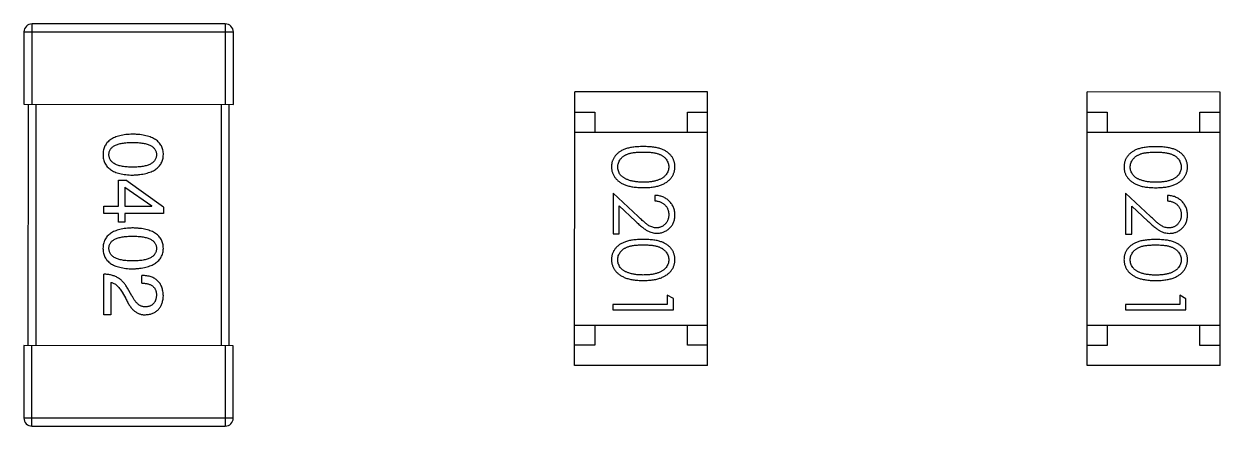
# Model space of a CAD drawing. Header units: millimetres. Extents: x 453.6 to 545.9, y 214.7 to 294.3.
# Drawn here: x 487.72 to 490.691, y 269.011 to 270.011 of the extents above; entities that cross this region are included whole.
import ezdxf

# ---------------------------------------------------------------- set-up
doc = ezdxf.new("R2010")
doc.units = ezdxf.units.MM
doc.header["$LTSCALE"] = 30.734
doc.layers.get('0').update_dxf_attribs({"linetype": 'CONTINUOUS'})

msp = doc.modelspace()

# ---------------------------------------------------------------- linework, layer by layer
at = {"linetype": 'Continuous'}
for p, q in [((487.74, 269.811), (487.74, 270.011)), ((488.22, 270.0109), (487.74, 270.011)), ((488.22, 270.0109), (488.22, 269.8109)), ((487.72, 269.991), (487.72, 269.811)), ((487.72, 269.991), (488.24, 269.9909)), ((488.24, 269.8109), (488.24, 269.9909)), ((489.0877, 269.1619), (489.0878, 269.8419)), ((489.4178, 269.8419), (489.0878, 269.8419)), ((489.4177, 269.1619), (489.4178, 269.8419)), ((490.3607, 269.1617), (490.3608, 269.8417)), ((490.6908, 269.8416), (490.3608, 269.8417)), ((490.6907, 269.1616), (490.6908, 269.8416)), ((487.72, 269.811), (488.24, 269.8109)), ((487.73, 269.811), (487.7299, 269.211)), ((487.7499, 269.211), (487.75, 269.811)), ((488.21, 269.8109), (488.2099, 269.2109)), ((488.2299, 269.2109), (488.23, 269.8109)), ((489.0878, 269.7919), (489.1378, 269.7919)), ((489.1378, 269.7919), (489.1378, 269.7419)), ((489.3678, 269.7419), (489.3678, 269.7919)), ((489.3678, 269.7919), (489.4178, 269.7919)), ((490.3608, 269.7917), (490.4108, 269.7917)), ((490.4108, 269.7917), (490.4108, 269.7417)), ((490.6408, 269.7417), (490.6408, 269.7917)), ((490.6408, 269.7917), (490.6908, 269.7916)), ((489.0878, 269.7419), (489.4178, 269.7419)), ((490.3608, 269.7417), (490.6908, 269.7416)), ((487.9548, 269.5579), (487.9548, 269.6226)), ((487.9548, 269.6226), (487.9728, 269.6226)), ((488.0662, 269.5554), (487.9728, 269.6226)), ((487.9703, 269.6054), (487.9703, 269.5579)), ((487.9703, 269.6054), (488.0375, 269.5587)), ((489.1831, 269.5905), (489.1831, 269.4886)), ((489.2452, 269.5323), (489.1831, 269.5905)), ((490.4561, 269.5903), (490.4561, 269.4883)), ((490.5182, 269.5321), (490.4561, 269.5903)), ((487.9187, 269.5398), (487.9187, 269.5579)), ((487.9187, 269.5579), (487.9548, 269.5579)), ((487.9703, 269.5579), (488.0375, 269.5578)), ((488.0375, 269.5578), (488.0375, 269.5587)), ((489.1985, 269.4886), (489.1985, 269.5584)), ((489.1985, 269.5584), (489.2385, 269.5208)), ((489.2869, 269.5847), (489.2869, 269.5712)), ((490.4715, 269.4883), (490.4715, 269.5581)), ((490.4715, 269.5581), (490.5115, 269.5206)), ((490.5599, 269.5845), (490.5599, 269.571)), ((487.9548, 269.5398), (487.9187, 269.5398)), ((487.9547, 269.5177), (487.9548, 269.5398)), ((487.9703, 269.5398), (487.9703, 269.5177)), ((488.0662, 269.5398), (487.9703, 269.5398)), ((488.0662, 269.5554), (488.0662, 269.5398)), ((487.9703, 269.5177), (487.9547, 269.5177)), ((489.1831, 269.4886), (489.1985, 269.4886)), ((490.4561, 269.4883), (490.4715, 269.4883)), ((487.9186, 269.2878), (487.9187, 269.3887)), ((488.0129, 269.3665), (488.0129, 269.3854)), ((487.9359, 269.3682), (487.9359, 269.2878)), ((487.9883, 269.3345), (487.9769, 269.3542)), ((487.9637, 269.3436), (487.9727, 269.328)), ((489.3177, 269.3366), (489.3177, 269.3135)), ((489.333, 269.3278), (489.3177, 269.3366)), ((489.333, 269.3001), (489.333, 269.3278)), ((490.5907, 269.3364), (490.5907, 269.3133)), ((490.606, 269.3276), (490.5907, 269.3364)), ((490.606, 269.2999), (490.606, 269.3276)), ((489.183, 269.3136), (489.183, 269.3001)), ((489.3177, 269.3135), (489.183, 269.3136)), ((489.183, 269.3001), (489.333, 269.3001)), ((490.456, 269.3133), (490.456, 269.2999)), ((490.5907, 269.3133), (490.456, 269.3133)), ((490.456, 269.2999), (490.606, 269.2999)), ((487.9359, 269.2878), (487.9186, 269.2878)), ((489.0877, 269.2619), (489.4177, 269.2619)), ((489.1377, 269.2619), (489.1377, 269.2119)), ((489.3677, 269.2119), (489.3677, 269.2619)), ((490.3607, 269.2617), (490.6907, 269.2616)), ((490.4107, 269.2617), (490.4107, 269.2117)), ((490.6407, 269.2117), (490.6407, 269.2617)), ((487.7199, 269.211), (487.7199, 269.031)), ((488.2399, 269.2109), (487.7199, 269.211)), ((487.7399, 269.011), (487.7399, 269.211)), ((488.2199, 269.2109), (488.2199, 269.0109)), ((488.2399, 269.0309), (488.2399, 269.2109)), ((489.1377, 269.2119), (489.0877, 269.2119)), ((489.4177, 269.2119), (489.3677, 269.2119)), ((490.4107, 269.2117), (490.3607, 269.2117)), ((490.6907, 269.2116), (490.6407, 269.2117)), ((489.4177, 269.1619), (489.0877, 269.1619)), ((490.6907, 269.1616), (490.3607, 269.1617)), ((488.2399, 269.0309), (487.7199, 269.031)), ((487.7399, 269.011), (488.2199, 269.0109))]:
    msp.add_line(p, q, dxfattribs=at)
for centre, start, end in [((487.74, 269.991), 89.99, 179.99), ((488.22, 269.9909), 359.99, 89.99), ((487.7399, 269.031), 179.99, 269.99), ((488.2199, 269.0309), 269.99, 359.99)]:
    msp.add_arc(centre, 0.02, start, end, dxfattribs=at)
for points, knots in [([(487.99, 269.7367), (487.9871, 269.7366), (487.9814, 269.7364), (487.9731, 269.7357), (487.9653, 269.7346), (487.9582, 269.733), (487.9516, 269.7312), (487.9455, 269.7289), (487.94, 269.7264), (487.9351, 269.7233), (487.9307, 269.72), (487.9269, 269.7162), (487.9237, 269.7121), (487.9211, 269.7076), (487.919, 269.7027), (487.9175, 269.6974), (487.9165, 269.6918), (487.9163, 269.6879), (487.9163, 269.6859)], [0, 0, 0, 0, 0.087693, 0.170223, 0.247496, 0.319826, 0.387768, 0.451403, 0.511459, 0.568358, 0.622671, 0.675251, 0.726739, 0.778422, 0.830759, 0.884394, 0.940865, 1, 1, 1, 1]), ([(488.0663, 269.6859), (488.0662, 269.6879), (488.066, 269.6918), (488.065, 269.6974), (488.0634, 269.7026), (488.0613, 269.7076), (488.0586, 269.7121), (488.0552, 269.7162), (488.0513, 269.72), (488.0468, 269.7233), (488.0417, 269.7263), (488.036, 269.7289), (488.0298, 269.7312), (488.0229, 269.733), (488.0155, 269.7346), (488.0076, 269.7357), (487.999, 269.7364), (487.9931, 269.7366), (487.99, 269.7367)], [0, 0, 0, 0, 0.057911, 0.113262, 0.165956, 0.217443, 0.268511, 0.319665, 0.372, 0.426129, 0.483365, 0.543779, 0.607756, 0.676562, 0.749704, 0.827713, 0.911177, 1, 1, 1, 1]), ([(487.931, 269.6859), (487.9311, 269.6871), (487.9312, 269.6895), (487.9318, 269.693), (487.933, 269.6963), (487.9347, 269.6992), (487.9367, 269.702), (487.9393, 269.7045), (487.9423, 269.7068), (487.9458, 269.7088), (487.9498, 269.7105), (487.9542, 269.7121), (487.959, 269.7133), (487.9643, 269.7144), (487.9701, 269.7152), (487.9763, 269.7158), (487.983, 269.7162), (487.9877, 269.7162), (487.99, 269.7162)], [0, 0, 0, 0, 0.049766, 0.097012, 0.143225, 0.188786, 0.235079, 0.282962, 0.333687, 0.387747, 0.445963, 0.508657, 0.576545, 0.649868, 0.72822, 0.812712, 0.903543, 1, 1, 1, 1]), ([(487.99, 269.7162), (487.9924, 269.7162), (487.997, 269.7162), (488.0037, 269.7158), (488.01, 269.7152), (488.0157, 269.7144), (488.021, 269.7133), (488.0259, 269.7121), (488.0303, 269.7105), (488.0342, 269.7087), (488.0377, 269.7067), (488.0408, 269.7045), (488.0433, 269.702), (488.0454, 269.6992), (488.0471, 269.6962), (488.0482, 269.693), (488.0489, 269.6895), (488.049, 269.6871), (488.049, 269.6859)], [0, 0, 0, 0, 0.096452, 0.187278, 0.271765, 0.350519, 0.423437, 0.491321, 0.554011, 0.612224, 0.666281, 0.717003, 0.764884, 0.811423, 0.856783, 0.902993, 0.950236, 1, 1, 1, 1]), ([(487.9163, 269.6859), (487.9163, 269.6839), (487.9165, 269.68), (487.9175, 269.6744), (487.919, 269.6692), (487.9211, 269.6643), (487.9237, 269.6598), (487.9269, 269.6556), (487.9307, 269.6519), (487.9351, 269.6485), (487.94, 269.6455), (487.9455, 269.6429), (487.9516, 269.6406), (487.9582, 269.6388), (487.9653, 269.6373), (487.9731, 269.6362), (487.9814, 269.6354), (487.9871, 269.6352), (487.99, 269.6351)], [0, 0, 0, 0, 0.059134, 0.115603, 0.169236, 0.221572, 0.273254, 0.32474, 0.377319, 0.431815, 0.488555, 0.548609, 0.612242, 0.680182, 0.75251, 0.829782, 0.91231, 1, 1, 1, 1]), ([(487.99, 269.6548), (487.9877, 269.6548), (487.9831, 269.6548), (487.9765, 269.6552), (487.9703, 269.6558), (487.9646, 269.6566), (487.9594, 269.6577), (487.9545, 269.659), (487.9502, 269.6606), (487.9462, 269.6624), (487.9427, 269.6645), (487.9397, 269.6669), (487.9371, 269.6694), (487.935, 269.6722), (487.9333, 269.6753), (487.932, 269.6786), (487.9312, 269.6822), (487.9311, 269.6847), (487.931, 269.6859)], [0, 0, 0, 0, 0.094834, 0.184067, 0.267029, 0.344713, 0.417334, 0.484367, 0.546941, 0.604717, 0.65953, 0.710539, 0.759381, 0.806382, 0.853027, 0.900623, 0.949121, 1, 1, 1, 1]), ([(487.99, 269.6351), (487.993, 269.6352), (487.9989, 269.6355), (488.0074, 269.6363), (488.0153, 269.6375), (488.0226, 269.6391), (488.0294, 269.641), (488.0356, 269.6432), (488.0413, 269.6459), (488.0463, 269.6489), (488.0509, 269.6523), (488.0548, 269.656), (488.0582, 269.6601), (488.061, 269.6645), (488.0632, 269.6694), (488.0648, 269.6746), (488.0659, 269.6801), (488.0661, 269.6839), (488.0663, 269.6859)], [0, 0, 0, 0, 0.088475, 0.171606, 0.249595, 0.322626, 0.391327, 0.455765, 0.516374, 0.573675, 0.628522, 0.681161, 0.732559, 0.783563, 0.83504, 0.887639, 0.942585, 1, 1, 1, 1]), ([(488.049, 269.6859), (488.049, 269.6846), (488.0489, 269.6822), (488.0482, 269.6786), (488.0471, 269.6753), (488.0454, 269.6722), (488.0433, 269.6694), (488.0408, 269.6668), (488.0377, 269.6645), (488.0342, 269.6624), (488.0303, 269.6606), (488.0259, 269.659), (488.021, 269.6577), (488.0157, 269.6566), (488.01, 269.6558), (488.0037, 269.6552), (487.997, 269.6548), (487.9924, 269.6548), (487.99, 269.6548)], [0, 0, 0, 0, 0.050604, 0.098688, 0.145699, 0.191791, 0.238625, 0.286717, 0.337546, 0.391814, 0.449755, 0.512106, 0.579685, 0.652048, 0.730262, 0.814146, 0.904281, 1, 1, 1, 1]), ([(489.258, 269.7059), (489.2557, 269.7058), (489.251, 269.7058), (489.2443, 269.7055), (489.2379, 269.705), (489.232, 269.7043), (489.2264, 269.7034), (489.2213, 269.7023), (489.2166, 269.701), (489.2122, 269.6995), (489.2082, 269.6978), (489.2045, 269.696), (489.201, 269.6939), (489.1978, 269.6918), (489.1948, 269.6895), (489.1921, 269.687), (489.1897, 269.6843), (489.1875, 269.6815), (489.1856, 269.6786), (489.1839, 269.6756), (489.1824, 269.6725), (489.1813, 269.6693), (489.1804, 269.666), (489.1797, 269.6627), (489.1793, 269.6592), (489.1793, 269.6569), (489.1792, 269.6557)], [0, 0, 0, 0, 0.068113, 0.132564, 0.193427, 0.250218, 0.303569, 0.353576, 0.400235, 0.443586, 0.484619, 0.524292, 0.56238, 0.599049, 0.63494, 0.669782, 0.704009, 0.737842, 0.771098, 0.803896, 0.836415, 0.868639, 0.900715, 0.933378, 0.966213, 1, 1, 1, 1]), ([(489.1946, 269.6553), (489.1947, 269.6569), (489.1949, 269.6602), (489.1962, 269.6651), (489.1983, 269.6698), (489.2006, 269.6736), (489.2029, 269.6764), (489.2049, 269.6785), (489.207, 269.6804), (489.2093, 269.6822), (489.2118, 269.6838), (489.2146, 269.6853), (489.2174, 269.6866), (489.2206, 269.6879), (489.224, 269.689), (489.2277, 269.6899), (489.2319, 269.6906), (489.2364, 269.6913), (489.2413, 269.6918), (489.2466, 269.6921), (489.2522, 269.6924), (489.2561, 269.6924), (489.2581, 269.6924)], [0, 0, 0, 0, 0.060034, 0.120278, 0.182348, 0.247919, 0.281641, 0.315701, 0.350322, 0.385703, 0.421819, 0.459196, 0.497866, 0.538301, 0.58121, 0.628183, 0.679403, 0.734699, 0.794074, 0.858416, 0.927049, 1, 1, 1, 1]), ([(489.3369, 269.6557), (489.3369, 269.6569), (489.3369, 269.6592), (489.3365, 269.6627), (489.3358, 269.666), (489.3349, 269.6693), (489.3337, 269.6725), (489.3323, 269.6757), (489.3305, 269.6787), (489.3286, 269.6816), (489.3264, 269.6844), (489.3239, 269.6871), (489.3212, 269.6896), (489.3183, 269.6919), (489.315, 269.6941), (489.3116, 269.6961), (489.3079, 269.6979), (489.3039, 269.6996), (489.2996, 269.7011), (489.2949, 269.7023), (489.2898, 269.7035), (489.2843, 269.7043), (489.2783, 269.705), (489.2719, 269.7055), (489.2651, 269.7058), (489.2604, 269.7058), (489.258, 269.7059)], [0, 0, 0, 0, 0.033742, 0.066533, 0.099153, 0.13154, 0.164087, 0.196563, 0.229707, 0.263315, 0.297504, 0.331686, 0.366482, 0.4021, 0.438958, 0.476748, 0.515985, 0.556589, 0.599519, 0.645765, 0.695487, 0.748721, 0.805687, 0.866754, 0.931405, 1, 1, 1, 1]), ([(489.2581, 269.6924), (489.2601, 269.6924), (489.264, 269.6924), (489.2697, 269.6921), (489.275, 269.6918), (489.2799, 269.6913), (489.2844, 269.6907), (489.2885, 269.6898), (489.2923, 269.6889), (489.2957, 269.6878), (489.2988, 269.6866), (489.3017, 269.6852), (489.3044, 269.6837), (489.3069, 269.6821), (489.3093, 269.6803), (489.3114, 269.6785), (489.3133, 269.6764), (489.3156, 269.6736), (489.3179, 269.6698), (489.3201, 269.6651), (489.3213, 269.6602), (489.3215, 269.6569), (489.3216, 269.6552)], [0, 0, 0, 0, 0.073302, 0.142286, 0.206253, 0.266017, 0.321612, 0.372532, 0.419497, 0.462398, 0.502825, 0.541489, 0.579034, 0.615143, 0.650298, 0.684912, 0.718701, 0.752189, 0.817245, 0.879117, 0.939613, 1, 1, 1, 1]), ([(490.531, 269.7056), (490.5287, 269.7056), (490.524, 269.7056), (490.5173, 269.7053), (490.5109, 269.7048), (490.505, 269.7041), (490.4994, 269.7032), (490.4943, 269.7021), (490.4896, 269.7008), (490.4852, 269.6993), (490.4812, 269.6976), (490.4775, 269.6957), (490.474, 269.6937), (490.4708, 269.6915), (490.4679, 269.6892), (490.4651, 269.6868), (490.4627, 269.6841), (490.4605, 269.6813), (490.4586, 269.6784), (490.4569, 269.6754), (490.4554, 269.6723), (490.4543, 269.6691), (490.4534, 269.6658), (490.4527, 269.6625), (490.4523, 269.659), (490.4523, 269.6567), (490.4523, 269.6555)], [0, 0, 0, 0, 0.068113, 0.132564, 0.193427, 0.250218, 0.303569, 0.353576, 0.400235, 0.443586, 0.484619, 0.524292, 0.56238, 0.599049, 0.63494, 0.669782, 0.704009, 0.737842, 0.771098, 0.803896, 0.836415, 0.868639, 0.900715, 0.933378, 0.966213, 1, 1, 1, 1]), ([(490.4676, 269.655), (490.4677, 269.6567), (490.4679, 269.66), (490.4692, 269.6649), (490.4713, 269.6696), (490.4736, 269.6734), (490.4759, 269.6762), (490.4779, 269.6783), (490.48, 269.6802), (490.4823, 269.6819), (490.4848, 269.6836), (490.4876, 269.685), (490.4905, 269.6864), (490.4936, 269.6876), (490.497, 269.6887), (490.5007, 269.6897), (490.5049, 269.6904), (490.5094, 269.6911), (490.5143, 269.6915), (490.5196, 269.6919), (490.5252, 269.6922), (490.5291, 269.6922), (490.5311, 269.6922)], [0, 0, 0, 0, 0.060034, 0.120278, 0.182348, 0.247919, 0.281641, 0.315701, 0.350322, 0.385703, 0.421819, 0.459196, 0.497866, 0.538301, 0.58121, 0.628183, 0.679403, 0.734699, 0.794074, 0.858416, 0.927049, 1, 1, 1, 1]), ([(490.6099, 269.6555), (490.6099, 269.6567), (490.6099, 269.659), (490.6095, 269.6624), (490.6088, 269.6658), (490.6079, 269.6691), (490.6067, 269.6723), (490.6053, 269.6754), (490.6035, 269.6785), (490.6016, 269.6814), (490.5994, 269.6842), (490.5969, 269.6869), (490.5942, 269.6894), (490.5913, 269.6917), (490.588, 269.6938), (490.5846, 269.6959), (490.5809, 269.6977), (490.5769, 269.6994), (490.5726, 269.7008), (490.5679, 269.7021), (490.5628, 269.7032), (490.5573, 269.7041), (490.5513, 269.7048), (490.5449, 269.7053), (490.5381, 269.7056), (490.5335, 269.7056), (490.531, 269.7056)], [0, 0, 0, 0, 0.033742, 0.066533, 0.099153, 0.13154, 0.164087, 0.196563, 0.229707, 0.263315, 0.297504, 0.331686, 0.366482, 0.4021, 0.438958, 0.476748, 0.515985, 0.556589, 0.599519, 0.645765, 0.695487, 0.748721, 0.805687, 0.866754, 0.931405, 1, 1, 1, 1]), ([(490.5311, 269.6922), (490.5331, 269.6922), (490.537, 269.6922), (490.5427, 269.6919), (490.548, 269.6916), (490.5529, 269.691), (490.5574, 269.6904), (490.5615, 269.6896), (490.5653, 269.6887), (490.5687, 269.6876), (490.5718, 269.6864), (490.5747, 269.685), (490.5774, 269.6835), (490.5799, 269.6819), (490.5823, 269.6801), (490.5844, 269.6782), (490.5863, 269.6762), (490.5886, 269.6733), (490.5909, 269.6696), (490.5931, 269.6649), (490.5943, 269.66), (490.5945, 269.6567), (490.5946, 269.655)], [0, 0, 0, 0, 0.073302, 0.142286, 0.206253, 0.266017, 0.321612, 0.372532, 0.419497, 0.462398, 0.502825, 0.541489, 0.579034, 0.615143, 0.650298, 0.684912, 0.718701, 0.752189, 0.817245, 0.879117, 0.939613, 1, 1, 1, 1]), ([(489.1792, 269.6557), (489.1793, 269.6545), (489.1793, 269.6522), (489.1798, 269.6486), (489.1804, 269.6452), (489.1813, 269.6419), (489.1826, 269.6386), (489.184, 269.6354), (489.1857, 269.6323), (489.1877, 269.6293), (489.19, 269.6264), (489.1925, 269.6237), (489.1953, 269.6211), (489.1983, 269.6187), (489.2016, 269.6164), (489.2052, 269.6143), (489.209, 269.6124), (489.2131, 269.6106), (489.2174, 269.609), (489.2222, 269.6077), (489.2273, 269.6065), (489.2327, 269.6056), (489.2386, 269.6049), (489.2447, 269.6043), (489.2513, 269.604), (489.2557, 269.604), (489.258, 269.6039)], [0, 0, 0, 0, 0.033824, 0.067298, 0.10028, 0.133019, 0.165736, 0.198792, 0.232372, 0.266409, 0.301016, 0.336196, 0.371972, 0.408574, 0.446394, 0.485225, 0.525372, 0.567224, 0.611081, 0.65775, 0.70702, 0.759235, 0.814484, 0.873227, 0.934937, 1, 1, 1, 1]), ([(489.2204, 269.6231), (489.2193, 269.6235), (489.2173, 269.6242), (489.2144, 269.6256), (489.2116, 269.627), (489.2091, 269.6286), (489.2068, 269.6304), (489.2047, 269.6322), (489.2027, 269.6342), (489.2005, 269.637), (489.1981, 269.6407), (489.1962, 269.6454), (489.1948, 269.6503), (489.1947, 269.6536), (489.1946, 269.6553)], [0, 0, 0, 0, 0.075949, 0.148549, 0.218996, 0.286119, 0.351826, 0.416074, 0.478265, 0.540325, 0.660405, 0.774606, 0.887187, 1, 1, 1, 1]), ([(489.258, 269.6039), (489.2603, 269.604), (489.2648, 269.604), (489.2714, 269.6043), (489.2776, 269.6048), (489.2834, 269.6056), (489.2889, 269.6065), (489.294, 269.6077), (489.2988, 269.6091), (489.3032, 269.6107), (489.3073, 269.6125), (489.3111, 269.6144), (489.3147, 269.6166), (489.318, 269.6188), (489.321, 269.6212), (489.3238, 269.6238), (489.3263, 269.6265), (489.3285, 269.6294), (489.3305, 269.6323), (489.3322, 269.6354), (489.3337, 269.6386), (489.3349, 269.6419), (489.3358, 269.6452), (489.3365, 269.6486), (489.3369, 269.6521), (489.3369, 269.6545), (489.3369, 269.6557)], [0, 0, 0, 0, 0.065278, 0.127205, 0.186168, 0.241675, 0.294115, 0.343609, 0.390387, 0.434463, 0.476646, 0.517002, 0.555936, 0.593716, 0.630057, 0.665601, 0.700745, 0.734917, 0.768681, 0.802087, 0.834849, 0.867433, 0.900138, 0.932806, 0.966212, 1, 1, 1, 1]), ([(489.3216, 269.6552), (489.3215, 269.6536), (489.3213, 269.6503), (489.3201, 269.6455), (489.3179, 269.6408), (489.3156, 269.6371), (489.3133, 269.6342), (489.3113, 269.6322), (489.3091, 269.6302), (489.3066, 269.6284), (489.3039, 269.6267), (489.3009, 269.6252), (489.2977, 269.6237), (489.2943, 269.6224), (489.2906, 269.6212), (489.2867, 269.6201), (489.2826, 269.6193), (489.2782, 269.6186), (489.2735, 269.6181), (489.2686, 269.6176), (489.2634, 269.6175), (489.2599, 269.6174), (489.2581, 269.6174)], [0, 0, 0, 0, 0.059689, 0.119507, 0.181075, 0.246162, 0.279894, 0.314468, 0.350403, 0.387474, 0.426147, 0.466624, 0.508745, 0.553328, 0.600058, 0.649177, 0.700552, 0.754894, 0.811825, 0.871514, 0.934319, 1, 1, 1, 1]), ([(490.4523, 269.6555), (490.4523, 269.6543), (490.4523, 269.6519), (490.4528, 269.6484), (490.4534, 269.645), (490.4543, 269.6416), (490.4556, 269.6384), (490.457, 269.6352), (490.4587, 269.6321), (490.4607, 269.6291), (490.463, 269.6262), (490.4655, 269.6234), (490.4683, 269.6208), (490.4713, 269.6184), (490.4746, 269.6162), (490.4782, 269.6141), (490.482, 269.6122), (490.4861, 269.6104), (490.4904, 269.6088), (490.4952, 269.6075), (490.5003, 269.6063), (490.5057, 269.6053), (490.5116, 269.6046), (490.5177, 269.6041), (490.5243, 269.6038), (490.5287, 269.6037), (490.531, 269.6037)], [0, 0, 0, 0, 0.033824, 0.067298, 0.10028, 0.133019, 0.165736, 0.198792, 0.232372, 0.266409, 0.301016, 0.336196, 0.371972, 0.408574, 0.446394, 0.485225, 0.525372, 0.567224, 0.611081, 0.65775, 0.70702, 0.759235, 0.814484, 0.873227, 0.934937, 1, 1, 1, 1]), ([(490.4934, 269.6229), (490.4923, 269.6232), (490.4903, 269.624), (490.4874, 269.6253), (490.4846, 269.6268), (490.4821, 269.6284), (490.4798, 269.6302), (490.4777, 269.632), (490.4757, 269.634), (490.4735, 269.6368), (490.4712, 269.6405), (490.4692, 269.6452), (490.4678, 269.6501), (490.4677, 269.6534), (490.4676, 269.655)], [0, 0, 0, 0, 0.075949, 0.148549, 0.218996, 0.286119, 0.351826, 0.416074, 0.478265, 0.540325, 0.660405, 0.774606, 0.887187, 1, 1, 1, 1]), ([(490.531, 269.6037), (490.5333, 269.6037), (490.5378, 269.6038), (490.5444, 269.6041), (490.5506, 269.6046), (490.5564, 269.6054), (490.5619, 269.6063), (490.567, 269.6075), (490.5718, 269.6089), (490.5762, 269.6105), (490.5803, 269.6123), (490.5841, 269.6142), (490.5877, 269.6163), (490.591, 269.6186), (490.594, 269.621), (490.5968, 269.6235), (490.5993, 269.6263), (490.6015, 269.6291), (490.6035, 269.6321), (490.6052, 269.6352), (490.6067, 269.6384), (490.6079, 269.6416), (490.6088, 269.645), (490.6095, 269.6484), (490.6099, 269.6519), (490.6099, 269.6543), (490.6099, 269.6555)], [0, 0, 0, 0, 0.065278, 0.127205, 0.186168, 0.241675, 0.294115, 0.343609, 0.390387, 0.434463, 0.476646, 0.517002, 0.555936, 0.593716, 0.630057, 0.665601, 0.700745, 0.734917, 0.768681, 0.802087, 0.834849, 0.867433, 0.900138, 0.932806, 0.966212, 1, 1, 1, 1]), ([(490.5946, 269.655), (490.5945, 269.6534), (490.5943, 269.6501), (490.5931, 269.6452), (490.5909, 269.6406), (490.5886, 269.6368), (490.5863, 269.634), (490.5843, 269.6319), (490.5821, 269.63), (490.5796, 269.6282), (490.5769, 269.6265), (490.5739, 269.6249), (490.5707, 269.6235), (490.5673, 269.6222), (490.5636, 269.621), (490.5597, 269.6199), (490.5556, 269.6191), (490.5512, 269.6184), (490.5465, 269.6179), (490.5416, 269.6174), (490.5364, 269.6172), (490.5329, 269.6172), (490.5311, 269.6172)], [0, 0, 0, 0, 0.059689, 0.119507, 0.181075, 0.246162, 0.279894, 0.314468, 0.350403, 0.387474, 0.426147, 0.466624, 0.508745, 0.553328, 0.600058, 0.649177, 0.700552, 0.754894, 0.811825, 0.871514, 0.934319, 1, 1, 1, 1]), ([(489.2581, 269.6174), (489.2563, 269.6174), (489.2527, 269.6174), (489.2475, 269.6177), (489.2425, 269.6182), (489.2377, 269.6188), (489.2331, 269.6196), (489.2287, 269.6205), (489.2244, 269.6217), (489.2217, 269.6226), (489.2204, 269.6231)], [0, 0, 0, 0, 0.141157, 0.277773, 0.409244, 0.535676, 0.657497, 0.775458, 0.889412, 1, 1, 1, 1]), ([(490.5311, 269.6172), (490.5293, 269.6172), (490.5257, 269.6172), (490.5205, 269.6175), (490.5155, 269.618), (490.5107, 269.6185), (490.5061, 269.6194), (490.5017, 269.6203), (490.4974, 269.6215), (490.4947, 269.6224), (490.4934, 269.6229)], [0, 0, 0, 0, 0.141157, 0.277773, 0.409244, 0.535676, 0.657497, 0.775458, 0.889412, 1, 1, 1, 1]), ([(489.3369, 269.5358), (489.3369, 269.5374), (489.3368, 269.5407), (489.3361, 269.5456), (489.335, 269.5502), (489.3335, 269.5546), (489.3315, 269.5588), (489.3291, 269.5629), (489.3262, 269.5667), (489.3229, 269.5702), (489.3193, 269.5735), (489.3154, 269.5764), (489.3112, 269.5788), (489.3068, 269.5808), (489.3022, 269.5825), (489.2973, 269.5836), (489.2922, 269.5844), (489.2887, 269.5846), (489.2869, 269.5847)], [0, 0, 0, 0, 0.06445, 0.126725, 0.187421, 0.247417, 0.306749, 0.366595, 0.427749, 0.490235, 0.553031, 0.614805, 0.676505, 0.738096, 0.801021, 0.864897, 0.931209, 1, 1, 1, 1]), ([(489.2869, 269.5712), (489.2883, 269.5711), (489.2909, 269.5709), (489.2946, 269.5701), (489.2982, 269.5692), (489.3015, 269.5679), (489.3046, 269.5664), (489.3075, 269.5647), (489.3101, 269.5627), (489.3125, 269.5604), (489.3146, 269.558), (489.3165, 269.5553), (489.318, 269.5526), (489.3193, 269.5496), (489.3203, 269.5466), (489.321, 269.5433), (489.3214, 269.5399), (489.3215, 269.5376), (489.3215, 269.5365)], [0, 0, 0, 0, 0.073648, 0.143686, 0.210962, 0.275557, 0.338064, 0.399311, 0.4594, 0.51934, 0.579024, 0.637809, 0.695959, 0.754122, 0.813113, 0.873453, 0.935561, 1, 1, 1, 1]), ([(490.6099, 269.5355), (490.6099, 269.5372), (490.6098, 269.5405), (490.6091, 269.5453), (490.608, 269.55), (490.6065, 269.5544), (490.6045, 269.5586), (490.6021, 269.5626), (490.5992, 269.5665), (490.5959, 269.57), (490.5923, 269.5733), (490.5884, 269.5762), (490.5842, 269.5786), (490.5798, 269.5806), (490.5752, 269.5823), (490.5703, 269.5834), (490.5652, 269.5842), (490.5617, 269.5844), (490.5599, 269.5845)], [0, 0, 0, 0, 0.06445, 0.126725, 0.187421, 0.247417, 0.306749, 0.366595, 0.427749, 0.490235, 0.553031, 0.614805, 0.676505, 0.738096, 0.801021, 0.864897, 0.931209, 1, 1, 1, 1]), ([(490.5599, 269.571), (490.5613, 269.5709), (490.5639, 269.5706), (490.5676, 269.5699), (490.5712, 269.5689), (490.5745, 269.5677), (490.5776, 269.5662), (490.5805, 269.5645), (490.5831, 269.5625), (490.5855, 269.5602), (490.5876, 269.5577), (490.5895, 269.5551), (490.591, 269.5523), (490.5923, 269.5494), (490.5933, 269.5463), (490.594, 269.5431), (490.5944, 269.5397), (490.5945, 269.5374), (490.5945, 269.5362)], [0, 0, 0, 0, 0.073648, 0.143686, 0.210962, 0.275557, 0.338064, 0.399311, 0.4594, 0.51934, 0.579024, 0.637809, 0.695959, 0.754122, 0.813113, 0.873453, 0.935561, 1, 1, 1, 1]), ([(489.2911, 269.5039), (489.2895, 269.504), (489.2863, 269.5041), (489.2815, 269.5052), (489.2768, 269.5069), (489.273, 269.5088), (489.2699, 269.5109), (489.2672, 269.5128), (489.2643, 269.5151), (489.261, 269.5178), (489.2575, 269.5209), (489.2536, 269.5243), (489.2495, 269.5282), (489.2466, 269.5309), (489.2452, 269.5323)], [0, 0, 0, 0, 0.088014, 0.174976, 0.2638, 0.355443, 0.406413, 0.465519, 0.533076, 0.609353, 0.693899, 0.787171, 0.889197, 1, 1, 1, 1]), ([(489.3215, 269.5365), (489.3215, 269.5353), (489.3214, 269.5331), (489.321, 269.5299), (489.3203, 269.5268), (489.3193, 269.5238), (489.3181, 269.521), (489.3165, 269.5183), (489.3147, 269.5157), (489.3126, 269.5133), (489.3103, 269.5111), (489.3079, 269.5092), (489.3054, 269.5076), (489.3027, 269.5062), (489.3, 269.5052), (489.2971, 269.5045), (489.2942, 269.504), (489.2921, 269.504), (489.2911, 269.5039)], [0, 0, 0, 0, 0.068027, 0.133505, 0.19695, 0.26027, 0.322741, 0.384982, 0.448465, 0.513424, 0.578224, 0.640011, 0.700094, 0.760067, 0.819012, 0.877878, 0.938035, 1, 1, 1, 1]), ([(489.2923, 269.4905), (489.2938, 269.4905), (489.2967, 269.4906), (489.301, 269.4912), (489.3052, 269.4922), (489.3092, 269.4935), (489.313, 269.4953), (489.3167, 269.4975), (489.3203, 269.5), (489.3237, 269.503), (489.3268, 269.5061), (489.3295, 269.5097), (489.3318, 269.5134), (489.3337, 269.5174), (489.3351, 269.5217), (489.3362, 269.5262), (489.3368, 269.5309), (489.3369, 269.5341), (489.3369, 269.5358)], [0, 0, 0, 0, 0.06271, 0.123347, 0.183401, 0.242828, 0.302097, 0.36242, 0.423725, 0.487032, 0.550491, 0.612709, 0.674265, 0.73617, 0.799211, 0.863483, 0.930525, 1, 1, 1, 1]), ([(490.5641, 269.5037), (490.5625, 269.5038), (490.5593, 269.5039), (490.5545, 269.5049), (490.5498, 269.5066), (490.546, 269.5086), (490.5429, 269.5107), (490.5402, 269.5125), (490.5373, 269.5149), (490.534, 269.5175), (490.5305, 269.5206), (490.5266, 269.5241), (490.5225, 269.5279), (490.5196, 269.5307), (490.5182, 269.5321)], [0, 0, 0, 0, 0.088014, 0.174976, 0.2638, 0.355443, 0.406413, 0.465519, 0.533076, 0.609353, 0.693899, 0.787171, 0.889197, 1, 1, 1, 1]), ([(490.5945, 269.5362), (490.5945, 269.5351), (490.5944, 269.5329), (490.594, 269.5297), (490.5933, 269.5266), (490.5923, 269.5236), (490.5911, 269.5208), (490.5895, 269.5181), (490.5877, 269.5155), (490.5856, 269.5131), (490.5833, 269.5109), (490.5809, 269.509), (490.5784, 269.5074), (490.5757, 269.506), (490.573, 269.505), (490.5701, 269.5043), (490.5672, 269.5038), (490.5651, 269.5037), (490.5641, 269.5037)], [0, 0, 0, 0, 0.068027, 0.133505, 0.19695, 0.26027, 0.322741, 0.384982, 0.448465, 0.513424, 0.578224, 0.640011, 0.700094, 0.760067, 0.819012, 0.877878, 0.938035, 1, 1, 1, 1]), ([(490.5653, 269.4902), (490.5668, 269.4903), (490.5697, 269.4904), (490.574, 269.4909), (490.5782, 269.492), (490.5822, 269.4933), (490.5861, 269.4951), (490.5897, 269.4973), (490.5933, 269.4998), (490.5967, 269.5027), (490.5998, 269.5059), (490.6025, 269.5095), (490.6048, 269.5132), (490.6067, 269.5172), (490.6081, 269.5215), (490.6092, 269.526), (490.6098, 269.5307), (490.6099, 269.5339), (490.6099, 269.5355)], [0, 0, 0, 0, 0.06271, 0.123347, 0.183401, 0.242828, 0.302097, 0.36242, 0.423725, 0.487032, 0.550491, 0.612709, 0.674265, 0.73617, 0.799211, 0.863483, 0.930525, 1, 1, 1, 1]), ([(487.99, 269.5036), (487.987, 269.5035), (487.9813, 269.5033), (487.973, 269.5025), (487.9653, 269.5014), (487.9582, 269.4999), (487.9515, 269.498), (487.9455, 269.4958), (487.94, 269.4932), (487.9351, 269.4902), (487.9307, 269.4868), (487.9269, 269.4831), (487.9237, 269.4789), (487.921, 269.4744), (487.919, 269.4695), (487.9174, 269.4643), (487.9165, 269.4586), (487.9163, 269.4548), (487.9162, 269.4528)], [0, 0, 0, 0, 0.087693, 0.170223, 0.247496, 0.319826, 0.387768, 0.451403, 0.511459, 0.568358, 0.622671, 0.675251, 0.726739, 0.778422, 0.830759, 0.884394, 0.940865, 1, 1, 1, 1]), ([(488.0662, 269.4527), (488.0661, 269.4547), (488.066, 269.4586), (488.065, 269.4642), (488.0634, 269.4695), (488.0613, 269.4744), (488.0585, 269.4789), (488.0552, 269.4831), (488.0513, 269.4868), (488.0467, 269.4902), (488.0416, 269.4932), (488.036, 269.4958), (488.0297, 269.498), (488.0229, 269.4999), (488.0155, 269.5014), (488.0075, 269.5025), (487.999, 269.5033), (487.993, 269.5035), (487.99, 269.5036)], [0, 0, 0, 0, 0.057911, 0.113262, 0.165956, 0.217443, 0.268511, 0.319665, 0.372, 0.426129, 0.483365, 0.543779, 0.607756, 0.676562, 0.749704, 0.827713, 0.911177, 1, 1, 1, 1]), ([(489.2385, 269.5208), (489.24, 269.5194), (489.243, 269.5166), (489.2474, 269.5127), (489.2515, 269.5091), (489.2554, 269.5059), (489.259, 269.5031), (489.2624, 269.5006), (489.2655, 269.4985), (489.2694, 269.4962), (489.2741, 269.4938), (489.28, 269.4919), (489.2861, 269.4907), (489.2902, 269.4905), (489.2923, 269.4905)], [0, 0, 0, 0, 0.09953, 0.192079, 0.277712, 0.357454, 0.429648, 0.495771, 0.555538, 0.608657, 0.707578, 0.804328, 0.901298, 1, 1, 1, 1]), ([(490.5115, 269.5206), (490.5131, 269.5192), (490.516, 269.5164), (490.5204, 269.5124), (490.5245, 269.5089), (490.5284, 269.5057), (490.532, 269.5028), (490.5354, 269.5004), (490.5385, 269.4983), (490.5424, 269.4959), (490.5471, 269.4936), (490.553, 269.4917), (490.5591, 269.4905), (490.5632, 269.4903), (490.5653, 269.4902)], [0, 0, 0, 0, 0.09953, 0.192079, 0.277712, 0.357454, 0.429648, 0.495771, 0.555538, 0.608657, 0.707578, 0.804328, 0.901298, 1, 1, 1, 1]), ([(487.931, 269.4528), (487.931, 269.454), (487.9311, 269.4564), (487.9318, 269.4599), (487.9329, 269.4631), (487.9346, 269.4661), (487.9367, 269.4689), (487.9393, 269.4714), (487.9423, 269.4736), (487.9458, 269.4756), (487.9497, 269.4774), (487.9541, 269.4789), (487.959, 269.4802), (487.9643, 269.4813), (487.9701, 269.4821), (487.9763, 269.4826), (487.983, 269.483), (487.9876, 269.4831), (487.99, 269.4831)], [0, 0, 0, 0, 0.049766, 0.097012, 0.143225, 0.188786, 0.235079, 0.282962, 0.333687, 0.387747, 0.445963, 0.508657, 0.576545, 0.649868, 0.72822, 0.812712, 0.903543, 1, 1, 1, 1]), ([(487.99, 269.4831), (487.9924, 269.4831), (487.997, 269.483), (488.0037, 269.4826), (488.0099, 269.4821), (488.0157, 269.4813), (488.021, 269.4802), (488.0259, 269.4789), (488.0303, 269.4774), (488.0342, 269.4756), (488.0377, 269.4736), (488.0407, 269.4713), (488.0433, 269.4688), (488.0454, 269.4661), (488.047, 269.4631), (488.0482, 269.4598), (488.0489, 269.4564), (488.049, 269.454), (488.049, 269.4527)], [0, 0, 0, 0, 0.096452, 0.187278, 0.271765, 0.350519, 0.423437, 0.491321, 0.554011, 0.612224, 0.666281, 0.717003, 0.764884, 0.811423, 0.856783, 0.902993, 0.950236, 1, 1, 1, 1]), ([(489.258, 269.4751), (489.2556, 269.4751), (489.251, 269.475), (489.2442, 269.4747), (489.2379, 269.4742), (489.2319, 269.4735), (489.2264, 269.4726), (489.2212, 269.4716), (489.2165, 269.4702), (489.2122, 269.4687), (489.2082, 269.467), (489.2045, 269.4652), (489.201, 269.4632), (489.1978, 269.461), (489.1948, 269.4587), (489.1921, 269.4562), (489.1896, 269.4536), (489.1874, 269.4508), (489.1855, 269.4479), (489.1838, 269.4448), (489.1824, 269.4418), (489.1813, 269.4385), (489.1803, 269.4353), (489.1797, 269.4319), (489.1793, 269.4285), (489.1792, 269.4261), (489.1792, 269.425)], [0, 0, 0, 0, 0.068113, 0.132564, 0.193427, 0.250218, 0.303569, 0.353576, 0.400235, 0.443586, 0.484619, 0.524292, 0.56238, 0.599049, 0.63494, 0.669782, 0.704009, 0.737842, 0.771098, 0.803896, 0.836415, 0.868639, 0.900715, 0.933378, 0.966213, 1, 1, 1, 1]), ([(489.3369, 269.4249), (489.3369, 269.4261), (489.3368, 269.4284), (489.3364, 269.4319), (489.3358, 269.4353), (489.3348, 269.4386), (489.3337, 269.4418), (489.3322, 269.4449), (489.3305, 269.4479), (489.3286, 269.4509), (489.3263, 269.4537), (489.3239, 269.4564), (489.3212, 269.4588), (489.3182, 269.4611), (489.315, 269.4633), (489.3116, 269.4653), (489.3079, 269.4671), (489.3039, 269.4688), (489.2996, 269.4703), (489.2949, 269.4716), (489.2898, 269.4727), (489.2842, 269.4735), (489.2783, 269.4742), (489.2719, 269.4747), (489.2651, 269.475), (489.2604, 269.4751), (489.258, 269.4751)], [0, 0, 0, 0, 0.033742, 0.066533, 0.099153, 0.13154, 0.164087, 0.196563, 0.229707, 0.263315, 0.297504, 0.331686, 0.366482, 0.4021, 0.438958, 0.476748, 0.515985, 0.556589, 0.599519, 0.645765, 0.695487, 0.748721, 0.805687, 0.866754, 0.931405, 1, 1, 1, 1]), ([(490.531, 269.4749), (490.5286, 269.4749), (490.524, 269.4748), (490.5172, 269.4745), (490.5109, 269.474), (490.5049, 269.4733), (490.4994, 269.4724), (490.4942, 269.4714), (490.4895, 269.47), (490.4852, 269.4685), (490.4812, 269.4668), (490.4775, 269.465), (490.474, 269.463), (490.4708, 269.4608), (490.4678, 269.4585), (490.4651, 269.456), (490.4626, 269.4533), (490.4604, 269.4506), (490.4585, 269.4476), (490.4568, 269.4446), (490.4554, 269.4415), (490.4543, 269.4383), (490.4533, 269.4351), (490.4527, 269.4317), (490.4523, 269.4282), (490.4522, 269.4259), (490.4522, 269.4247)], [0, 0, 0, 0, 0.068113, 0.132564, 0.193427, 0.250218, 0.303569, 0.353576, 0.400235, 0.443586, 0.484619, 0.524292, 0.56238, 0.599049, 0.63494, 0.669782, 0.704009, 0.737842, 0.771098, 0.803896, 0.836415, 0.868639, 0.900715, 0.933378, 0.966213, 1, 1, 1, 1]), ([(490.6099, 269.4247), (490.6099, 269.4259), (490.6098, 269.4282), (490.6094, 269.4317), (490.6088, 269.435), (490.6078, 269.4383), (490.6067, 269.4415), (490.6052, 269.4447), (490.6035, 269.4477), (490.6016, 269.4507), (490.5993, 269.4535), (490.5969, 269.4561), (490.5942, 269.4586), (490.5912, 269.4609), (490.588, 269.4631), (490.5846, 269.4651), (490.5809, 269.4669), (490.5769, 269.4686), (490.5726, 269.4701), (490.5679, 269.4714), (490.5628, 269.4725), (490.5572, 269.4733), (490.5513, 269.474), (490.5449, 269.4745), (490.5381, 269.4748), (490.5334, 269.4749), (490.531, 269.4749)], [0, 0, 0, 0, 0.033742, 0.066533, 0.099153, 0.13154, 0.164087, 0.196563, 0.229707, 0.263315, 0.297504, 0.331686, 0.366482, 0.4021, 0.438958, 0.476748, 0.515985, 0.556589, 0.599519, 0.645765, 0.695487, 0.748721, 0.805687, 0.866754, 0.931405, 1, 1, 1, 1]), ([(487.9162, 269.4528), (487.9163, 269.4508), (487.9165, 269.4469), (487.9174, 269.4413), (487.919, 269.436), (487.921, 269.4311), (487.9237, 269.4266), (487.9269, 269.4225), (487.9307, 269.4187), (487.9351, 269.4153), (487.94, 269.4123), (487.9455, 269.4097), (487.9515, 269.4075), (487.9581, 269.4056), (487.9653, 269.4041), (487.973, 269.403), (487.9813, 269.4022), (487.987, 269.402), (487.99, 269.4019)], [0, 0, 0, 0, 0.059134, 0.115603, 0.169236, 0.221572, 0.273254, 0.32474, 0.377319, 0.431815, 0.488555, 0.548609, 0.612242, 0.680182, 0.75251, 0.829782, 0.91231, 1, 1, 1, 1]), ([(487.99, 269.4216), (487.9876, 269.4216), (487.9831, 269.4217), (487.9765, 269.422), (487.9703, 269.4226), (487.9646, 269.4235), (487.9593, 269.4246), (487.9545, 269.4259), (487.9501, 269.4275), (487.9462, 269.4293), (487.9427, 269.4314), (487.9396, 269.4337), (487.937, 269.4362), (487.9349, 269.4391), (487.9332, 269.4422), (487.932, 269.4455), (487.9312, 269.449), (487.931, 269.4515), (487.931, 269.4528)], [0, 0, 0, 0, 0.094834, 0.184067, 0.267029, 0.344713, 0.417334, 0.484367, 0.546941, 0.604717, 0.65953, 0.710539, 0.759381, 0.806382, 0.853027, 0.900623, 0.949121, 1, 1, 1, 1]), ([(488.049, 269.4527), (488.049, 269.4515), (488.0489, 269.449), (488.0482, 269.4455), (488.047, 269.4421), (488.0454, 269.439), (488.0433, 269.4363), (488.0407, 269.4337), (488.0377, 269.4314), (488.0342, 269.4293), (488.0302, 269.4275), (488.0258, 269.4259), (488.021, 269.4246), (488.0157, 269.4235), (488.0099, 269.4226), (488.0037, 269.422), (487.997, 269.4217), (487.9924, 269.4216), (487.99, 269.4216)], [0, 0, 0, 0, 0.050604, 0.098688, 0.145699, 0.191791, 0.238625, 0.286717, 0.337546, 0.391814, 0.449755, 0.512106, 0.579685, 0.652048, 0.730262, 0.814146, 0.904281, 1, 1, 1, 1]), ([(487.99, 269.4019), (487.993, 269.4021), (487.9988, 269.4023), (488.0073, 269.4032), (488.0152, 269.4044), (488.0226, 269.4059), (488.0294, 269.4078), (488.0356, 269.4101), (488.0412, 269.4127), (488.0463, 269.4157), (488.0508, 269.4191), (488.0548, 269.4228), (488.0582, 269.4269), (488.0609, 269.4314), (488.0631, 269.4362), (488.0648, 269.4414), (488.0659, 269.447), (488.0661, 269.4508), (488.0662, 269.4527)], [0, 0, 0, 0, 0.088475, 0.171606, 0.249595, 0.322626, 0.391327, 0.455765, 0.516374, 0.573675, 0.628522, 0.681161, 0.732559, 0.783563, 0.83504, 0.887639, 0.942585, 1, 1, 1, 1]), ([(489.1946, 269.4245), (489.1947, 269.4261), (489.1948, 269.4295), (489.1961, 269.4343), (489.1982, 269.4391), (489.2006, 269.4428), (489.2029, 269.4457), (489.2048, 269.4477), (489.207, 269.4496), (489.2093, 269.4514), (489.2118, 269.453), (489.2145, 269.4545), (489.2174, 269.4559), (489.2205, 269.4571), (489.2239, 269.4582), (489.2277, 269.4591), (489.2318, 269.4599), (489.2364, 269.4605), (489.2412, 269.461), (489.2465, 269.4614), (489.2522, 269.4616), (489.2561, 269.4616), (489.2581, 269.4616)], [0, 0, 0, 0, 0.060034, 0.120278, 0.182348, 0.247919, 0.281641, 0.315701, 0.350322, 0.385703, 0.421819, 0.459196, 0.497866, 0.538301, 0.58121, 0.628183, 0.679403, 0.734699, 0.794074, 0.858416, 0.927049, 1, 1, 1, 1]), ([(489.2581, 269.4616), (489.2601, 269.4616), (489.264, 269.4616), (489.2696, 269.4613), (489.2749, 269.461), (489.2798, 269.4605), (489.2844, 269.4599), (489.2885, 269.4591), (489.2923, 269.4581), (489.2957, 269.4571), (489.2988, 269.4558), (489.3017, 269.4545), (489.3044, 269.453), (489.3069, 269.4513), (489.3092, 269.4496), (489.3113, 269.4477), (489.3133, 269.4457), (489.3155, 269.4428), (489.3179, 269.4391), (489.32, 269.4344), (489.3213, 269.4295), (489.3214, 269.4261), (489.3215, 269.4245)], [0, 0, 0, 0, 0.073302, 0.142286, 0.206253, 0.266017, 0.321612, 0.372532, 0.419497, 0.462398, 0.502825, 0.541489, 0.579034, 0.615143, 0.650298, 0.684912, 0.718701, 0.752189, 0.817245, 0.879117, 0.939613, 1, 1, 1, 1]), ([(490.4676, 269.4243), (490.4677, 269.4259), (490.4678, 269.4292), (490.4691, 269.4341), (490.4712, 269.4388), (490.4736, 269.4426), (490.4759, 269.4455), (490.4778, 269.4475), (490.48, 269.4494), (490.4823, 269.4512), (490.4848, 269.4528), (490.4875, 269.4543), (490.4904, 269.4556), (490.4935, 269.4569), (490.4969, 269.458), (490.5007, 269.4589), (490.5048, 269.4596), (490.5094, 269.4603), (490.5143, 269.4608), (490.5195, 269.4611), (490.5252, 269.4614), (490.5291, 269.4614), (490.5311, 269.4614)], [0, 0, 0, 0, 0.060034, 0.120278, 0.182348, 0.247919, 0.281641, 0.315701, 0.350322, 0.385703, 0.421819, 0.459196, 0.497866, 0.538301, 0.58121, 0.628183, 0.679403, 0.734699, 0.794074, 0.858416, 0.927049, 1, 1, 1, 1]), ([(490.5311, 269.4614), (490.5331, 269.4614), (490.537, 269.4614), (490.5426, 269.4611), (490.5479, 269.4608), (490.5528, 269.4603), (490.5574, 269.4597), (490.5615, 269.4588), (490.5653, 269.4579), (490.5687, 269.4568), (490.5718, 269.4556), (490.5747, 269.4542), (490.5774, 269.4527), (490.5799, 269.4511), (490.5822, 269.4494), (490.5843, 269.4475), (490.5863, 269.4454), (490.5885, 269.4426), (490.5909, 269.4388), (490.593, 269.4341), (490.5943, 269.4292), (490.5944, 269.4259), (490.5945, 269.4243)], [0, 0, 0, 0, 0.073302, 0.142286, 0.206253, 0.266017, 0.321612, 0.372532, 0.419497, 0.462398, 0.502825, 0.541489, 0.579034, 0.615143, 0.650298, 0.684912, 0.718701, 0.752189, 0.817245, 0.879117, 0.939613, 1, 1, 1, 1]), ([(489.1792, 269.425), (489.1792, 269.4238), (489.1793, 269.4214), (489.1797, 269.4179), (489.1804, 269.4144), (489.1813, 269.4111), (489.1825, 269.4078), (489.1839, 269.4046), (489.1857, 269.4015), (489.1877, 269.3985), (489.1899, 269.3956), (489.1925, 269.3929), (489.1952, 269.3903), (489.1983, 269.3879), (489.2016, 269.3856), (489.2052, 269.3836), (489.209, 269.3816), (489.213, 269.3799), (489.2174, 269.3782), (489.2222, 269.3769), (489.2272, 269.3757), (489.2327, 269.3748), (489.2385, 269.3741), (489.2447, 269.3735), (489.2512, 269.3732), (489.2557, 269.3732), (489.258, 269.3732)], [0, 0, 0, 0, 0.033824, 0.067298, 0.10028, 0.133019, 0.165736, 0.198792, 0.232372, 0.266409, 0.301016, 0.336196, 0.371972, 0.408574, 0.446394, 0.485225, 0.525372, 0.567224, 0.611081, 0.65775, 0.70702, 0.759235, 0.814484, 0.873227, 0.934937, 1, 1, 1, 1]), ([(489.2203, 269.3923), (489.2193, 269.3927), (489.2172, 269.3935), (489.2143, 269.3948), (489.2116, 269.3963), (489.2091, 269.3979), (489.2068, 269.3996), (489.2046, 269.4015), (489.2027, 269.4035), (489.2005, 269.4063), (489.1981, 269.41), (489.1961, 269.4147), (489.1948, 269.4195), (489.1947, 269.4228), (489.1946, 269.4245)], [0, 0, 0, 0, 0.075949, 0.148549, 0.218996, 0.286119, 0.351826, 0.416074, 0.478265, 0.540325, 0.660405, 0.774606, 0.887187, 1, 1, 1, 1]), ([(489.258, 269.3732), (489.2603, 269.3732), (489.2648, 269.3732), (489.2713, 269.3735), (489.2776, 269.3741), (489.2834, 269.3748), (489.2889, 269.3758), (489.294, 269.3769), (489.2987, 269.3783), (489.3032, 269.3799), (489.3072, 269.3818), (489.3111, 269.3837), (489.3146, 269.3858), (489.318, 269.388), (489.321, 269.3904), (489.3238, 269.393), (489.3263, 269.3957), (489.3285, 269.3986), (489.3305, 269.4016), (489.3322, 269.4047), (489.3337, 269.4078), (489.3348, 269.4111), (489.3358, 269.4144), (489.3364, 269.4179), (489.3368, 269.4214), (489.3369, 269.4237), (489.3369, 269.4249)], [0, 0, 0, 0, 0.065278, 0.127205, 0.186168, 0.241675, 0.294115, 0.343609, 0.390387, 0.434463, 0.476646, 0.517002, 0.555936, 0.593716, 0.630057, 0.665601, 0.700745, 0.734917, 0.768681, 0.802087, 0.834849, 0.867433, 0.900138, 0.932806, 0.966212, 1, 1, 1, 1]), ([(489.3215, 269.4245), (489.3214, 269.4228), (489.3213, 269.4196), (489.32, 269.4147), (489.3179, 269.41), (489.3155, 269.4063), (489.3132, 269.4034), (489.3112, 269.4014), (489.309, 269.3994), (489.3065, 269.3976), (489.3038, 269.3959), (489.3009, 269.3944), (489.2977, 269.3929), (489.2943, 269.3916), (489.2906, 269.3905), (489.2867, 269.3894), (489.2825, 269.3886), (489.2781, 269.3878), (489.2734, 269.3873), (489.2685, 269.3869), (489.2634, 269.3867), (489.2599, 269.3866), (489.258, 269.3866)], [0, 0, 0, 0, 0.059689, 0.119507, 0.181075, 0.246162, 0.279894, 0.314468, 0.350403, 0.387474, 0.426147, 0.466624, 0.508745, 0.553328, 0.600058, 0.649177, 0.700552, 0.754894, 0.811825, 0.871514, 0.934319, 1, 1, 1, 1]), ([(490.4522, 269.4247), (490.4522, 269.4235), (490.4523, 269.4212), (490.4527, 269.4176), (490.4534, 269.4142), (490.4543, 269.4109), (490.4555, 269.4076), (490.4569, 269.4044), (490.4587, 269.4013), (490.4607, 269.3983), (490.4629, 269.3954), (490.4655, 269.3927), (490.4682, 269.3901), (490.4713, 269.3877), (490.4746, 269.3854), (490.4782, 269.3834), (490.482, 269.3814), (490.486, 269.3796), (490.4904, 269.378), (490.4952, 269.3767), (490.5003, 269.3755), (490.5057, 269.3746), (490.5115, 269.3739), (490.5177, 269.3733), (490.5242, 269.373), (490.5287, 269.373), (490.531, 269.3729)], [0, 0, 0, 0, 0.033824, 0.067298, 0.10028, 0.133019, 0.165736, 0.198792, 0.232372, 0.266409, 0.301016, 0.336196, 0.371972, 0.408574, 0.446394, 0.485225, 0.525372, 0.567224, 0.611081, 0.65775, 0.70702, 0.759235, 0.814484, 0.873227, 0.934937, 1, 1, 1, 1]), ([(490.4933, 269.3921), (490.4923, 269.3925), (490.4902, 269.3932), (490.4873, 269.3946), (490.4846, 269.396), (490.4821, 269.3976), (490.4798, 269.3994), (490.4776, 269.4012), (490.4757, 269.4032), (490.4735, 269.406), (490.4711, 269.4097), (490.4691, 269.4144), (490.4678, 269.4193), (490.4677, 269.4226), (490.4676, 269.4243)], [0, 0, 0, 0, 0.075949, 0.148549, 0.218996, 0.286119, 0.351826, 0.416074, 0.478265, 0.540325, 0.660405, 0.774606, 0.887187, 1, 1, 1, 1]), ([(490.531, 269.3729), (490.5333, 269.373), (490.5378, 269.373), (490.5443, 269.3733), (490.5506, 269.3738), (490.5564, 269.3746), (490.5619, 269.3755), (490.567, 269.3767), (490.5717, 269.3781), (490.5762, 269.3797), (490.5803, 269.3815), (490.5841, 269.3834), (490.5876, 269.3856), (490.591, 269.3878), (490.594, 269.3902), (490.5968, 269.3928), (490.5993, 269.3955), (490.6015, 269.3984), (490.6035, 269.4013), (490.6052, 269.4044), (490.6067, 269.4076), (490.6078, 269.4109), (490.6088, 269.4142), (490.6094, 269.4176), (490.6098, 269.4211), (490.6099, 269.4235), (490.6099, 269.4247)], [0, 0, 0, 0, 0.065278, 0.127205, 0.186168, 0.241675, 0.294115, 0.343609, 0.390387, 0.434463, 0.476646, 0.517002, 0.555936, 0.593716, 0.630057, 0.665601, 0.700745, 0.734917, 0.768681, 0.802087, 0.834849, 0.867433, 0.900138, 0.932806, 0.966212, 1, 1, 1, 1]), ([(490.5945, 269.4243), (490.5944, 269.4226), (490.5943, 269.4193), (490.593, 269.4145), (490.5909, 269.4098), (490.5885, 269.4061), (490.5862, 269.4032), (490.5842, 269.4012), (490.582, 269.3992), (490.5795, 269.3974), (490.5768, 269.3957), (490.5739, 269.3942), (490.5707, 269.3927), (490.5673, 269.3914), (490.5636, 269.3902), (490.5597, 269.3892), (490.5555, 269.3884), (490.5511, 269.3876), (490.5465, 269.3871), (490.5415, 269.3866), (490.5364, 269.3865), (490.5329, 269.3864), (490.5311, 269.3864)], [0, 0, 0, 0, 0.059689, 0.119507, 0.181075, 0.246162, 0.279894, 0.314468, 0.350403, 0.387474, 0.426147, 0.466624, 0.508745, 0.553328, 0.600058, 0.649177, 0.700552, 0.754894, 0.811825, 0.871514, 0.934319, 1, 1, 1, 1]), ([(487.9769, 269.3542), (487.9761, 269.3556), (487.9746, 269.3583), (487.9721, 269.3621), (487.9694, 269.3657), (487.9665, 269.369), (487.9635, 269.372), (487.9603, 269.3748), (487.9569, 269.3774), (487.9533, 269.3797), (487.9496, 269.3817), (487.9457, 269.3835), (487.9416, 269.385), (487.9373, 269.3862), (487.9329, 269.3873), (487.9283, 269.388), (487.9235, 269.3885), (487.9203, 269.3886), (487.9187, 269.3887)], [0, 0, 0, 0, 0.065828, 0.130094, 0.192451, 0.254037, 0.313974, 0.373757, 0.433048, 0.492243, 0.551902, 0.611758, 0.672678, 0.734814, 0.798569, 0.863693, 0.930488, 1, 1, 1, 1]), ([(488.0662, 269.3345), (488.0661, 269.3366), (488.0659, 269.3405), (488.0651, 269.3462), (488.0639, 269.3515), (488.0624, 269.3564), (488.0604, 269.361), (488.058, 269.3651), (488.0553, 269.3689), (488.0521, 269.3723), (488.0486, 269.3753), (488.0446, 269.3779), (488.0403, 269.3801), (488.0356, 269.382), (488.0305, 269.3834), (488.025, 269.3845), (488.0191, 269.3851), (488.015, 269.3853), (488.0129, 269.3854)], [0, 0, 0, 0, 0.07282, 0.141057, 0.2062, 0.267672, 0.326735, 0.383519, 0.439188, 0.494454, 0.549628, 0.605958, 0.66397, 0.72402, 0.787502, 0.854127, 0.925065, 1, 1, 1, 1]), ([(489.258, 269.3866), (489.2562, 269.3866), (489.2527, 269.3867), (489.2475, 269.387), (489.2425, 269.3874), (489.2376, 269.388), (489.233, 269.3888), (489.2286, 269.3898), (489.2244, 269.3909), (489.2217, 269.3919), (489.2203, 269.3923)], [0, 0, 0, 0, 0.141157, 0.277773, 0.409244, 0.535676, 0.657497, 0.775458, 0.889412, 1, 1, 1, 1]), ([(490.5311, 269.3864), (490.5292, 269.3864), (490.5257, 269.3865), (490.5205, 269.3867), (490.5155, 269.3872), (490.5106, 269.3878), (490.506, 269.3886), (490.5016, 269.3895), (490.4974, 269.3907), (490.4947, 269.3916), (490.4933, 269.3921)], [0, 0, 0, 0, 0.141157, 0.277773, 0.409244, 0.535676, 0.657497, 0.775458, 0.889412, 1, 1, 1, 1]), ([(487.9359, 269.3682), (487.9372, 269.3679), (487.9398, 269.3674), (487.9436, 269.3657), (487.9472, 269.3636), (487.9508, 269.3608), (487.9542, 269.3574), (487.9575, 269.3533), (487.9608, 269.3487), (487.9627, 269.3453), (487.9637, 269.3436)], [0, 0, 0, 0, 0.103034, 0.208166, 0.318255, 0.434664, 0.559728, 0.695394, 0.841708, 1, 1, 1, 1]), ([(488.0129, 269.3665), (488.0144, 269.3665), (488.0172, 269.3663), (488.0213, 269.3659), (488.0251, 269.3653), (488.0286, 269.3644), (488.0319, 269.3633), (488.0349, 269.3621), (488.0376, 269.3605), (488.04, 269.3588), (488.0421, 269.3568), (488.044, 269.3546), (488.0455, 269.3522), (488.0468, 269.3496), (488.0478, 269.3467), (488.0485, 269.3437), (488.0489, 269.3404), (488.049, 269.3382), (488.049, 269.337)], [0, 0, 0, 0, 0.082594, 0.15978, 0.232961, 0.301462, 0.365595, 0.426678, 0.484662, 0.540809, 0.595146, 0.648401, 0.702272, 0.757102, 0.813447, 0.872233, 0.934055, 1, 1, 1, 1]), ([(487.9727, 269.328), (487.9735, 269.3263), (487.9751, 269.323), (487.9776, 269.3183), (487.9801, 269.3139), (487.9828, 269.3098), (487.9856, 269.3061), (487.9884, 269.3027), (487.9914, 269.2997), (487.9944, 269.297), (487.9975, 269.2947), (488.0007, 269.2927), (488.0041, 269.291), (488.0074, 269.2896), (488.0109, 269.2887), (488.0145, 269.288), (488.0182, 269.2877), (488.0207, 269.2878), (488.0219, 269.2878)], [0, 0, 0, 0, 0.082731, 0.161257, 0.236138, 0.307554, 0.375712, 0.440848, 0.502916, 0.562567, 0.619798, 0.675716, 0.73039, 0.78386, 0.837315, 0.890547, 0.944917, 1, 1, 1, 1]), ([(488.0227, 269.3075), (488.0219, 269.3074), (488.0203, 269.3073), (488.0179, 269.3075), (488.0155, 269.3079), (488.0132, 269.3085), (488.0109, 269.3094), (488.0086, 269.3105), (488.0064, 269.3118), (488.0043, 269.3135), (488.0021, 269.3152), (488, 269.3173), (487.998, 269.3196), (487.9959, 269.3221), (487.994, 269.3249), (487.992, 269.3279), (487.9901, 269.3311), (487.9889, 269.3334), (487.9883, 269.3345)], [0, 0, 0, 0, 0.052237, 0.103888, 0.155485, 0.207395, 0.259864, 0.31356, 0.369176, 0.4266, 0.486836, 0.550048, 0.61567, 0.685271, 0.75824, 0.834614, 0.915635, 1, 1, 1, 1]), ([(488.0219, 269.2878), (488.0236, 269.288), (488.0269, 269.2882), (488.0317, 269.289), (488.0362, 269.2901), (488.0403, 269.2916), (488.0442, 269.2934), (488.0478, 269.2954), (488.051, 269.2979), (488.054, 269.3007), (488.0566, 269.3038), (488.0589, 269.3072), (488.0609, 269.311), (488.0626, 269.315), (488.0639, 269.3195), (488.0651, 269.3242), (488.0658, 269.3292), (488.0661, 269.3327), (488.0662, 269.3345)], [0, 0, 0, 0, 0.070688, 0.137741, 0.201612, 0.262778, 0.321223, 0.378455, 0.434411, 0.490146, 0.546362, 0.603392, 0.662208, 0.723401, 0.787372, 0.85442, 0.925153, 1, 1, 1, 1]), ([(488.049, 269.337), (488.0489, 269.3359), (488.0488, 269.3337), (488.0485, 269.3305), (488.0478, 269.3275), (488.0471, 269.3247), (488.0461, 269.3222), (488.045, 269.3198), (488.0436, 269.3176), (488.0421, 269.3156), (488.0403, 269.3139), (488.0384, 269.3123), (488.0362, 269.311), (488.0339, 269.3099), (488.0314, 269.309), (488.0287, 269.3082), (488.0258, 269.3077), (488.0238, 269.3076), (488.0227, 269.3075)], [0, 0, 0, 0, 0.076112, 0.148436, 0.216883, 0.281466, 0.34298, 0.402356, 0.459881, 0.51546, 0.571111, 0.62658, 0.683162, 0.741007, 0.801404, 0.863825, 0.930544, 1, 1, 1, 1])]:
    msp.add_open_spline(points, degree=3, knots=knots, dxfattribs=at)

doc.saveas('drawing.dxf')
